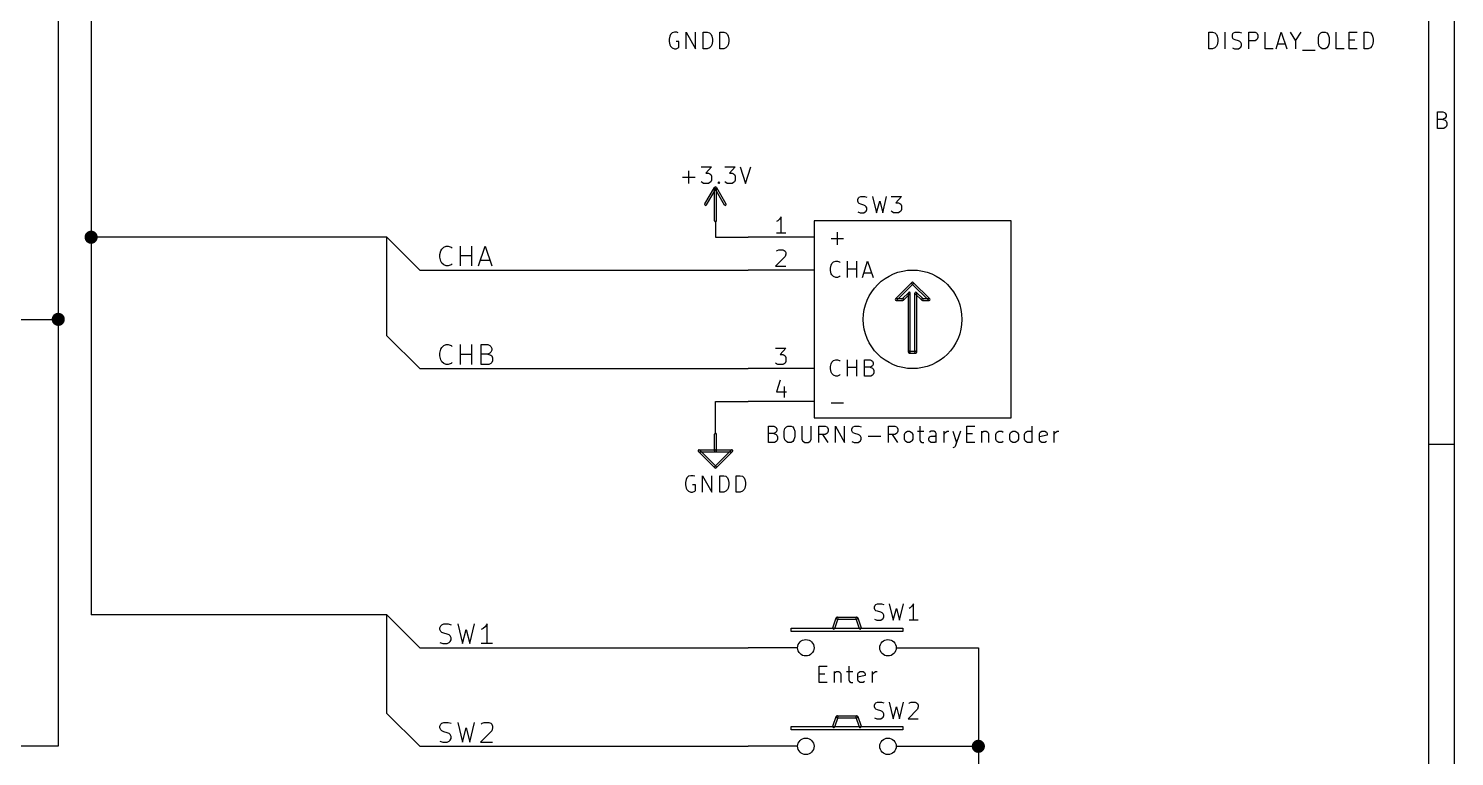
# Model space of a CAD drawing. Extents: x 10 to 287, y -200 to -10.
# Drawn here: x 176.8 to 287, y -134.1 to -77.8 of the extents above; entities that cross this region are included whole.
import ezdxf

# ---------------------------------------------------------------- set-up
doc = ezdxf.new("R2010")
doc.units = 0
doc.header["$MEASUREMENT"] = 0
doc.layers.add('BLACK', color=7, linetype='CONTINUOUS')
doc.layers.add('WHITE', color=7, linetype='CONTINUOUS')

msp = doc.modelspace()

# ---------------------------------------------------------------- linework, layer by layer
at = {"layer": 'Black'}
for p, q in [((286.995, -200), (286.995, -10.0076)), ((285.013, -198.018), (285.013, -11.9888)), ((179.07, -33.02), (179.07, -133.35)), ((181.61, -76.2), (181.61, -123.19)), ((226.517, -78.1812), (226.39, -78.3082)), ((226.695, -78.1304), (226.517, -78.1812)), ((226.873, -78.1304), (226.695, -78.1304)), ((227, -78.1812), (226.873, -78.1304)), ((227.609, -79.4004), (227.609, -78.1304)), ((227.609, -78.1304), (228.321, -79.4004)), ((228.321, -79.4004), (228.321, -78.1304)), ((228.93, -79.4004), (228.93, -78.1304)), ((228.93, -78.1304), (229.235, -78.1304)), ((229.235, -78.1304), (229.413, -78.1812)), ((229.413, -78.1812), (229.54, -78.3082)), ((230.2, -79.4004), (230.2, -78.1304)), ((230.2, -78.1304), (230.505, -78.1304)), ((230.505, -78.1304), (230.683, -78.1812)), ((230.683, -78.1812), (230.81, -78.3082)), ((267.995, -79.4004), (267.995, -78.1304)), ((267.995, -78.1304), (268.3, -78.1304)), ((268.3, -78.1304), (268.478, -78.1812)), ((268.478, -78.1812), (268.605, -78.3082)), ((269.265, -79.4004), (269.265, -78.1304)), ((269.824, -78.359), (269.875, -78.232)), ((269.875, -78.232), (269.926, -78.1812)), ((269.926, -78.1812), (270.053, -78.1304)), ((270.053, -78.1304), (270.358, -78.1304)), ((270.358, -78.1304), (270.535, -78.1812)), ((271.094, -79.4004), (271.094, -78.1304)), ((271.094, -78.1304), (271.577, -78.1304)), ((271.577, -78.1304), (271.704, -78.1812)), ((271.704, -78.1812), (271.755, -78.232)), ((271.755, -78.232), (271.805, -78.359)), ((272.364, -79.4004), (272.364, -78.1304)), ((273.202, -79.4004), (273.609, -78.1304)), ((273.609, -78.1304), (274.041, -79.4004)), ((274.295, -78.1304), (274.701, -78.7908)), ((274.701, -78.7908), (275.133, -78.1304)), ((276.53, -78.3082), (276.657, -78.1812)), ((276.657, -78.1812), (276.758, -78.1304)), ((276.758, -78.1304), (277.012, -78.1304)), ((277.012, -78.1304), (277.139, -78.1812)), ((277.139, -78.1812), (277.241, -78.3082)), ((277.851, -79.4004), (277.851, -78.1304)), ((278.867, -79.4004), (278.867, -78.1304)), ((278.867, -78.1304), (279.476, -78.1304)), ((280.01, -79.4004), (280.01, -78.1304)), ((280.01, -78.1304), (280.314, -78.1304)), ((280.314, -78.1304), (280.492, -78.1812)), ((280.492, -78.1812), (280.619, -78.3082)), ((226.339, -78.4352), (226.289, -78.6638)), ((226.289, -78.6638), (226.289, -78.8416)), ((226.289, -78.8416), (226.339, -79.0956)), ((226.39, -78.3082), (226.339, -78.4352)), ((226.339, -79.0956), (226.39, -79.1972)), ((226.39, -79.1972), (226.517, -79.3242)), ((226.517, -79.3242), (226.695, -79.4004)), ((227.051, -78.8416), (226.822, -78.8416)), ((226.822, -79.4004), (227, -79.3242)), ((227, -79.3242), (227.051, -79.2734)), ((227.051, -79.2734), (227.051, -78.8416)), ((229.413, -79.3242), (229.235, -79.4004)), ((229.54, -79.1972), (229.413, -79.3242)), ((229.54, -78.3082), (229.591, -78.4352)), ((229.591, -79.0956), (229.54, -79.1972)), ((229.591, -78.4352), (229.641, -78.6638)), ((229.641, -78.8416), (229.591, -79.0956)), ((229.641, -78.6638), (229.641, -78.8416)), ((230.683, -79.3242), (230.505, -79.4004)), ((230.81, -79.1972), (230.683, -79.3242)), ((230.81, -78.3082), (230.861, -78.4352)), ((230.861, -79.0956), (230.81, -79.1972)), ((230.861, -78.4352), (230.911, -78.6638)), ((230.911, -78.8416), (230.861, -79.0956)), ((230.911, -78.6638), (230.911, -78.8416)), ((268.478, -79.3242), (268.3, -79.4004)), ((268.605, -79.1972), (268.478, -79.3242)), ((268.605, -78.3082), (268.656, -78.4352)), ((268.656, -79.0956), (268.605, -79.1972)), ((268.656, -78.4352), (268.707, -78.6638)), ((268.707, -78.8416), (268.656, -79.0956)), ((268.707, -78.6638), (268.707, -78.8416)), ((269.824, -78.486), (269.824, -78.359)), ((269.875, -78.613), (269.824, -78.486)), ((269.824, -79.3242), (270.002, -79.4004)), ((269.926, -78.6638), (269.875, -78.613)), ((270.053, -78.7146), (269.926, -78.6638)), ((270.307, -78.7908), (270.053, -78.7146)), ((270.408, -78.8416), (270.307, -78.7908)), ((270.307, -79.4004), (270.408, -79.3242)), ((270.485, -78.9178), (270.408, -78.8416)), ((270.408, -79.3242), (270.485, -79.2734)), ((270.535, -79.0194), (270.485, -78.9178)), ((270.485, -79.2734), (270.535, -79.1464)), ((270.535, -79.1464), (270.535, -79.0194)), ((271.577, -78.7908), (271.094, -78.7908)), ((271.704, -78.7146), (271.577, -78.7908)), ((271.755, -78.6638), (271.704, -78.7146)), ((271.805, -78.5368), (271.755, -78.6638)), ((271.805, -78.359), (271.805, -78.5368)), ((273.329, -79.0194), (273.914, -79.0194)), ((274.701, -78.7908), (274.701, -79.4004)), ((276.479, -78.5368), (276.53, -78.3082)), ((276.479, -78.9686), (276.479, -78.5368)), ((276.53, -79.1972), (276.479, -78.9686)), ((276.657, -79.3242), (276.53, -79.1972)), ((276.758, -79.4004), (276.657, -79.3242)), ((277.139, -79.3242), (277.012, -79.4004)), ((277.241, -79.1972), (277.139, -79.3242)), ((277.241, -78.3082), (277.317, -78.5368)), ((277.317, -78.9686), (277.241, -79.1972)), ((277.317, -78.5368), (277.317, -78.9686)), ((278.867, -78.7146), (279.298, -78.7146)), ((280.492, -79.3242), (280.314, -79.4004)), ((280.619, -79.1972), (280.492, -79.3242)), ((280.619, -78.3082), (280.67, -78.4352)), ((280.67, -79.0956), (280.619, -79.1972)), ((280.67, -78.4352), (280.721, -78.6638)), ((280.721, -78.8416), (280.67, -79.0956)), ((280.721, -78.6638), (280.721, -78.8416)), ((226.695, -79.4004), (226.822, -79.4004)), ((229.235, -79.4004), (228.93, -79.4004)), ((230.505, -79.4004), (230.2, -79.4004)), ((268.3, -79.4004), (267.995, -79.4004)), ((270.002, -79.4004), (270.307, -79.4004)), ((272.974, -79.4004), (272.364, -79.4004)), ((275.26, -79.502), (276.225, -79.502)), ((277.012, -79.4004), (276.758, -79.4004)), ((278.46, -79.4004), (277.851, -79.4004)), ((279.476, -79.4004), (278.867, -79.4004)), ((280.314, -79.4004), (280.01, -79.4004)), ((285.674, -85.5726), (285.674, -84.2772)), ((285.674, -84.2772), (286.106, -84.2772)), ((286.106, -84.2772), (286.233, -84.328)), ((286.233, -84.8106), (286.106, -84.8868)), ((286.233, -84.328), (286.283, -84.3788)), ((286.283, -84.7598), (286.233, -84.8106)), ((286.283, -84.3788), (286.36, -84.5058)), ((286.36, -84.6328), (286.283, -84.7598)), ((286.36, -84.5058), (286.36, -84.6328)), ((286.106, -84.8868), (285.674, -84.8868)), ((286.182, -85.5726), (285.674, -85.5726)), ((286.106, -84.8868), (286.283, -84.9376)), ((286.283, -85.4964), (286.182, -85.5726)), ((286.283, -84.9376), (286.36, -85.0138)), ((286.36, -85.4456), (286.283, -85.4964)), ((286.36, -85.0138), (286.41, -85.1408)), ((286.41, -85.3186), (286.36, -85.4456)), ((286.41, -85.1408), (286.41, -85.3186)), ((227.813, -89.8144), (227.813, -88.8492)), ((228.778, -88.5444), (229.565, -88.5444)), ((229.565, -88.5444), (229.133, -89.027)), ((229.133, -89.027), (229.337, -89.027)), ((229.337, -89.027), (229.438, -89.0778)), ((229.438, -89.0778), (229.514, -89.1286)), ((229.514, -89.1286), (229.565, -89.2556)), ((229.565, -89.2556), (229.565, -89.5604)), ((230.607, -88.5444), (231.394, -88.5444)), ((231.394, -88.5444), (230.962, -89.027)), ((230.962, -89.027), (231.165, -89.027)), ((231.165, -89.027), (231.267, -89.0778)), ((231.267, -89.0778), (231.343, -89.1286)), ((231.343, -89.1286), (231.394, -89.2556)), ((231.394, -89.2556), (231.394, -89.5604)), ((231.775, -88.5444), (232.181, -89.8144)), ((232.181, -89.8144), (232.613, -88.5444)), ((227.33, -89.3318), (228.295, -89.3318)), ((228.854, -89.7382), (228.778, -89.6874)), ((228.956, -89.8144), (228.854, -89.7382)), ((229.337, -89.8144), (228.956, -89.8144)), ((229.057, -91.3892), (229.794, -90.1446)), ((229.184, -91.4654), (229.921, -90.2208)), ((229.438, -89.7382), (229.337, -89.8144)), ((229.514, -89.6874), (229.438, -89.7382)), ((229.565, -89.5604), (229.514, -89.6874)), ((229.794, -92.71), (229.794, -90.17)), ((229.819, -90.2208), (230.556, -91.4654)), ((229.946, -90.1446), (230.683, -91.3892)), ((229.946, -92.71), (229.946, -90.17)), ((230.073, -89.7382), (230.124, -89.6874)), ((230.124, -89.8144), (230.073, -89.7382)), ((230.124, -89.6874), (230.175, -89.7382)), ((230.124, -89.6874), (230.124, -89.8144)), ((230.175, -89.7382), (230.124, -89.8144)), ((230.683, -89.7382), (230.607, -89.6874)), ((230.784, -89.8144), (230.683, -89.7382)), ((231.165, -89.8144), (230.784, -89.8144)), ((231.267, -89.7382), (231.165, -89.8144)), ((231.343, -89.6874), (231.267, -89.7382)), ((231.394, -89.5604), (231.343, -89.6874)), ((234.823, -92.583), (234.696, -92.71)), ((234.95, -92.4052), (234.823, -92.583)), ((234.95, -93.6752), (234.95, -92.4052)), ((229.87, -92.71), (229.87, -93.98)), ((234.696, -92.71), (234.594, -92.7608)), ((235.306, -93.6752), (234.594, -93.6752)), ((237.49, -92.71), (237.49, -107.95)), ((252.73, -92.71), (237.49, -92.71)), ((252.73, -107.95), (252.73, -92.71)), ((204.47, -93.98), (181.61, -93.98)), ((204.47, -93.98), (207.01, -96.52)), ((204.47, -101.6), (204.47, -93.98)), ((229.87, -93.98), (232.41, -93.98)), ((237.49, -93.98), (232.41, -93.98)), ((235.255, -95.4786), (234.518, -96.2152)), ((234.594, -95.0468), (234.645, -94.996)), ((234.645, -94.996), (234.772, -94.9452)), ((234.772, -94.9452), (235.077, -94.9452)), ((235.077, -94.9452), (235.179, -94.996)), ((235.179, -94.996), (235.255, -95.0468)), ((235.255, -95.0468), (235.306, -95.1738)), ((235.306, -95.3008), (235.255, -95.4786)), ((235.306, -95.1738), (235.306, -95.3008)), ((207.01, -96.52), (232.41, -96.52)), ((237.49, -96.52), (232.41, -96.52)), ((234.518, -96.2152), (235.306, -96.2152)), ((245.059, -97.4852), (243.789, -98.7552)), ((245.161, -97.5868), (243.891, -98.8568)), ((246.329, -98.8568), (245.059, -97.5868)), ((246.431, -98.7552), (245.161, -97.4852)), ((243.84, -98.7298), (244.348, -98.7298)), ((243.84, -98.8822), (244.348, -98.8822)), ((244.297, -98.7552), (244.805, -98.2472)), ((244.399, -98.8568), (244.907, -98.3488)), ((244.78, -102.87), (244.78, -98.298)), ((244.932, -102.87), (244.932, -98.298)), ((245.288, -102.87), (245.288, -98.298)), ((245.313, -98.3488), (245.821, -98.8568)), ((245.415, -98.2472), (245.923, -98.7552)), ((245.44, -102.87), (245.44, -98.298)), ((245.872, -98.7298), (246.38, -98.7298)), ((245.872, -98.8822), (246.38, -98.8822)), ((165.1, -100.33), (179.07, -100.33)), ((204.47, -101.6), (207.01, -104.14)), ((234.518, -102.565), (235.306, -102.565)), ((235.306, -102.565), (234.874, -103.048)), ((234.874, -103.048), (235.077, -103.048)), ((235.077, -103.048), (235.179, -103.099)), ((235.179, -103.099), (235.255, -103.149)), ((235.255, -103.149), (235.306, -103.276)), ((235.306, -103.581), (235.255, -103.708)), ((235.306, -103.276), (235.306, -103.581)), ((244.856, -102.794), (245.364, -102.794)), ((244.856, -102.946), (245.364, -102.946)), ((207.01, -104.14), (232.41, -104.14)), ((237.49, -104.14), (232.41, -104.14)), ((234.594, -103.759), (234.518, -103.708)), ((234.696, -103.835), (234.594, -103.759)), ((235.077, -103.835), (234.696, -103.835)), ((235.179, -103.759), (235.077, -103.835)), ((235.255, -103.708), (235.179, -103.759)), ((234.874, -105.029), (234.594, -105.943)), ((235.179, -105.512), (235.179, -106.375)), ((229.87, -109.22), (229.87, -106.68)), ((229.87, -106.68), (232.41, -106.68)), ((237.49, -106.68), (232.41, -106.68)), ((234.594, -105.943), (235.356, -105.943)), ((237.49, -107.95), (252.73, -107.95)), ((233.959, -109.855), (233.959, -108.585)), ((233.959, -108.585), (234.391, -108.585)), ((234.391, -108.585), (234.493, -108.636)), ((234.493, -109.118), (234.391, -109.169)), ((234.493, -108.636), (234.569, -108.687)), ((234.569, -109.068), (234.493, -109.118)), ((234.569, -108.687), (234.62, -108.814)), ((234.62, -108.941), (234.569, -109.068)), ((234.62, -108.814), (234.62, -108.941)), ((235.179, -108.991), (235.229, -108.763)), ((235.179, -109.423), (235.179, -108.991)), ((235.229, -108.763), (235.356, -108.636)), ((235.356, -108.636), (235.458, -108.585)), ((235.458, -108.585), (235.712, -108.585)), ((235.712, -108.585), (235.839, -108.636)), ((235.839, -108.636), (235.941, -108.763)), ((235.941, -108.763), (236.017, -108.991)), ((236.017, -108.991), (236.017, -109.423)), ((236.55, -108.585), (236.55, -109.601)), ((237.261, -109.601), (237.261, -108.585)), ((237.871, -109.855), (237.871, -108.585)), ((237.871, -108.585), (238.354, -108.585)), ((238.354, -108.585), (238.481, -108.636)), ((238.481, -108.636), (238.531, -108.687)), ((238.531, -109.118), (238.481, -109.169)), ((238.531, -108.687), (238.582, -108.814)), ((238.582, -108.991), (238.531, -109.118)), ((238.582, -108.814), (238.582, -108.991)), ((239.141, -109.855), (239.141, -108.585)), ((239.141, -108.585), (239.852, -109.855)), ((239.852, -109.855), (239.852, -108.585)), ((240.411, -108.814), (240.462, -108.687)), ((240.411, -108.941), (240.411, -108.814)), ((240.462, -109.068), (240.411, -108.941)), ((240.462, -108.687), (240.513, -108.636)), ((240.513, -109.118), (240.462, -109.068)), ((240.513, -108.636), (240.64, -108.585)), ((240.64, -109.169), (240.513, -109.118)), ((240.64, -108.585), (240.944, -108.585)), ((240.944, -108.585), (241.122, -108.636)), ((243.256, -109.855), (243.256, -108.585)), ((243.256, -108.585), (243.738, -108.585)), ((243.738, -108.585), (243.865, -108.636)), ((243.865, -108.636), (243.916, -108.687)), ((243.916, -109.118), (243.865, -109.169)), ((243.916, -108.687), (243.967, -108.814)), ((243.967, -108.991), (243.916, -109.118)), ((243.967, -108.814), (243.967, -108.991)), ((244.475, -109.245), (244.526, -109.118)), ((244.526, -109.118), (244.577, -109.068)), ((244.577, -109.068), (244.704, -108.991)), ((244.704, -108.991), (244.881, -108.991)), ((244.881, -108.991), (245.008, -109.068)), ((245.008, -109.068), (245.059, -109.118)), ((245.059, -109.118), (245.135, -109.245)), ((245.491, -108.991), (245.974, -108.991)), ((245.669, -108.585), (245.669, -109.652)), ((246.532, -108.991), (246.405, -109.068)), ((246.761, -108.991), (246.532, -108.991)), ((246.888, -109.068), (246.761, -108.991)), ((246.939, -109.169), (246.888, -109.068)), ((247.548, -109.855), (247.548, -108.991)), ((247.548, -109.245), (247.599, -109.118)), ((247.599, -109.118), (247.675, -109.068)), ((247.675, -109.068), (247.777, -108.991)), ((247.777, -108.991), (247.904, -108.991)), ((248.209, -108.991), (248.514, -109.855)), ((248.818, -108.991), (248.514, -109.855)), ((249.301, -109.855), (249.301, -108.585)), ((249.301, -108.585), (249.911, -108.585)), ((250.444, -108.991), (250.444, -109.855)), ((250.444, -109.118), (250.495, -109.068)), ((250.495, -109.068), (250.622, -108.991)), ((250.622, -108.991), (250.8, -108.991)), ((250.8, -108.991), (250.927, -109.068)), ((250.927, -109.068), (250.977, -109.169)), ((251.536, -109.245), (251.587, -109.118)), ((251.587, -109.118), (251.638, -109.068)), ((251.638, -109.068), (251.765, -108.991)), ((251.765, -108.991), (252.019, -108.991)), ((252.019, -108.991), (252.12, -109.068)), ((252.628, -109.245), (252.679, -109.118)), ((252.679, -109.118), (252.73, -109.068)), ((252.73, -109.068), (252.857, -108.991)), ((252.857, -108.991), (253.035, -108.991)), ((253.035, -108.991), (253.162, -109.068)), ((253.162, -109.068), (253.213, -109.118)), ((253.213, -109.118), (253.289, -109.245)), ((253.771, -109.245), (253.822, -109.118)), ((253.822, -109.118), (253.873, -109.068)), ((253.873, -109.068), (254, -108.991)), ((254, -108.991), (254.254, -108.991)), ((254.254, -108.991), (254.356, -109.068)), ((254.356, -109.855), (254.356, -108.585)), ((254.914, -109.169), (254.965, -109.068)), ((254.965, -109.068), (255.092, -108.991)), ((255.092, -108.991), (255.321, -108.991)), ((255.321, -108.991), (255.448, -109.068)), ((255.448, -109.068), (255.499, -109.169)), ((256.057, -109.855), (256.057, -108.991)), ((256.057, -109.245), (256.108, -109.118)), ((256.108, -109.118), (256.184, -109.068)), ((256.184, -109.068), (256.286, -108.991)), ((256.286, -108.991), (256.413, -108.991)), ((229.794, -110.49), (229.794, -109.22)), ((229.946, -110.49), (229.946, -109.22)), ((234.391, -109.169), (233.959, -109.169)), ((234.442, -109.855), (233.959, -109.855)), ((234.391, -109.169), (234.569, -109.245)), ((234.569, -109.779), (234.442, -109.855)), ((234.569, -109.245), (234.62, -109.296)), ((234.62, -109.728), (234.569, -109.779)), ((234.62, -109.296), (234.671, -109.423)), ((234.671, -109.601), (234.62, -109.728)), ((234.671, -109.423), (234.671, -109.601)), ((235.229, -109.652), (235.179, -109.423)), ((235.356, -109.779), (235.229, -109.652)), ((235.458, -109.855), (235.356, -109.779)), ((235.712, -109.855), (235.458, -109.855)), ((235.839, -109.779), (235.712, -109.855)), ((235.941, -109.652), (235.839, -109.779)), ((236.017, -109.423), (235.941, -109.652)), ((236.55, -109.601), (236.601, -109.728)), ((236.601, -109.728), (236.677, -109.779)), ((236.677, -109.779), (236.779, -109.855)), ((236.779, -109.855), (237.033, -109.855)), ((237.033, -109.855), (237.16, -109.779)), ((237.16, -109.779), (237.211, -109.728)), ((237.211, -109.728), (237.261, -109.601)), ((238.354, -109.245), (237.871, -109.245)), ((238.582, -109.855), (238.176, -109.245)), ((238.481, -109.169), (238.354, -109.245)), ((240.411, -109.779), (240.589, -109.855)), ((240.589, -109.855), (240.894, -109.855)), ((240.894, -109.245), (240.64, -109.169)), ((240.995, -109.296), (240.894, -109.245)), ((240.894, -109.855), (240.995, -109.779)), ((241.071, -109.372), (240.995, -109.296)), ((240.995, -109.779), (241.071, -109.728)), ((241.122, -109.474), (241.071, -109.372)), ((241.071, -109.728), (241.122, -109.601)), ((241.122, -109.601), (241.122, -109.474)), ((241.681, -109.372), (242.646, -109.372)), ((243.738, -109.245), (243.256, -109.245)), ((243.967, -109.855), (243.561, -109.245)), ((243.865, -109.169), (243.738, -109.245)), ((244.475, -109.601), (244.475, -109.245)), ((244.526, -109.728), (244.475, -109.601)), ((244.577, -109.779), (244.526, -109.728)), ((244.704, -109.855), (244.577, -109.779)), ((244.881, -109.855), (244.704, -109.855)), ((245.008, -109.779), (244.881, -109.855)), ((245.059, -109.728), (245.008, -109.779)), ((245.135, -109.601), (245.059, -109.728)), ((245.135, -109.245), (245.135, -109.601)), ((245.669, -109.652), (245.72, -109.779)), ((245.72, -109.779), (245.847, -109.855)), ((245.847, -109.855), (245.974, -109.855)), ((246.355, -109.55), (246.405, -109.423)), ((246.355, -109.652), (246.355, -109.55)), ((246.405, -109.779), (246.355, -109.652)), ((246.405, -109.423), (246.532, -109.372)), ((246.532, -109.855), (246.405, -109.779)), ((246.532, -109.372), (246.837, -109.372)), ((246.837, -109.855), (246.532, -109.855)), ((246.837, -109.372), (246.939, -109.296)), ((246.939, -109.779), (246.837, -109.855)), ((246.939, -109.855), (246.939, -109.169)), ((248.336, -110.211), (248.209, -110.261)), ((248.387, -110.16), (248.336, -110.211)), ((248.514, -109.855), (248.387, -110.16)), ((249.301, -109.169), (249.733, -109.169)), ((249.911, -109.855), (249.301, -109.855)), ((250.977, -109.169), (250.977, -109.855)), ((251.536, -109.601), (251.536, -109.245)), ((251.587, -109.728), (251.536, -109.601)), ((251.638, -109.779), (251.587, -109.728)), ((251.765, -109.855), (251.638, -109.779)), ((252.019, -109.855), (251.765, -109.855)), ((252.12, -109.779), (252.019, -109.855)), ((252.628, -109.601), (252.628, -109.245)), ((252.679, -109.728), (252.628, -109.601)), ((252.73, -109.779), (252.679, -109.728)), ((252.857, -109.855), (252.73, -109.779)), ((253.035, -109.855), (252.857, -109.855)), ((253.162, -109.779), (253.035, -109.855)), ((253.213, -109.728), (253.162, -109.779)), ((253.289, -109.601), (253.213, -109.728)), ((253.289, -109.245), (253.289, -109.601)), ((253.771, -109.601), (253.771, -109.245)), ((253.822, -109.728), (253.771, -109.601)), ((253.873, -109.779), (253.822, -109.728)), ((254, -109.855), (253.873, -109.779)), ((254.254, -109.855), (254, -109.855)), ((254.356, -109.779), (254.254, -109.855)), ((254.914, -109.652), (254.914, -109.169)), ((255.499, -109.296), (254.914, -109.423)), ((254.965, -109.779), (254.914, -109.652)), ((255.092, -109.855), (254.965, -109.779)), ((255.321, -109.855), (255.092, -109.855)), ((255.448, -109.779), (255.321, -109.855)), ((255.499, -109.169), (255.499, -109.296)), ((286.995, -110.007), (285.013, -110.007)), ((229.819, -111.811), (228.549, -110.541)), ((228.6, -110.414), (229.87, -110.414)), ((228.6, -110.566), (229.87, -110.566)), ((229.921, -111.709), (228.651, -110.439)), ((231.089, -110.439), (229.819, -111.709)), ((229.87, -110.414), (231.14, -110.414)), ((229.87, -110.566), (231.14, -110.566)), ((231.191, -110.541), (229.921, -111.811)), ((227.965, -112.42), (227.787, -112.471)), ((228.143, -112.42), (227.965, -112.42)), ((228.27, -112.471), (228.143, -112.42)), ((228.879, -113.69), (228.879, -112.42)), ((228.879, -112.42), (229.591, -113.69)), ((229.591, -113.69), (229.591, -112.42)), ((230.2, -113.69), (230.2, -112.42)), ((230.2, -112.42), (230.505, -112.42)), ((230.505, -112.42), (230.683, -112.471)), ((231.47, -113.69), (231.47, -112.42)), ((231.47, -112.42), (231.775, -112.42)), ((231.775, -112.42), (231.953, -112.471)), ((227.609, -112.725), (227.559, -112.954)), ((227.559, -112.954), (227.559, -113.132)), ((227.559, -113.132), (227.609, -113.386)), ((227.66, -112.598), (227.609, -112.725)), ((227.609, -113.386), (227.66, -113.487)), ((227.787, -112.471), (227.66, -112.598)), ((227.66, -113.487), (227.787, -113.614)), ((228.321, -113.132), (228.092, -113.132)), ((228.321, -113.563), (228.321, -113.132)), ((230.683, -112.471), (230.81, -112.598)), ((230.81, -113.487), (230.683, -113.614)), ((230.81, -112.598), (230.861, -112.725)), ((230.861, -113.386), (230.81, -113.487)), ((230.861, -112.725), (230.911, -112.954)), ((230.911, -113.132), (230.861, -113.386)), ((230.911, -112.954), (230.911, -113.132)), ((231.953, -112.471), (232.08, -112.598)), ((232.08, -113.487), (231.953, -113.614)), ((232.08, -112.598), (232.131, -112.725)), ((232.131, -113.386), (232.08, -113.487)), ((232.131, -112.725), (232.181, -112.954)), ((232.181, -113.132), (232.131, -113.386)), ((232.181, -112.954), (232.181, -113.132)), ((227.787, -113.614), (227.965, -113.69)), ((227.965, -113.69), (228.092, -113.69)), ((228.092, -113.69), (228.27, -113.614)), ((228.27, -113.614), (228.321, -113.563)), ((230.505, -113.69), (230.2, -113.69)), ((230.683, -113.614), (230.505, -113.69)), ((231.775, -113.69), (231.47, -113.69)), ((231.953, -113.614), (231.775, -113.69)), ((204.47, -123.19), (181.61, -123.19)), ((204.47, -123.19), (207.01, -125.73)), ((204.47, -130.81), (204.47, -123.19)), ((238.938, -124.181), (239.192, -123.419)), ((239.268, -123.368), (240.792, -123.368)), ((240.868, -123.419), (241.122, -124.181)), ((235.712, -124.46), (235.712, -124.206)), ((235.712, -124.206), (244.348, -124.206)), ((244.348, -124.46), (235.712, -124.46)), ((239.09, -124.231), (239.344, -123.469)), ((239.268, -123.52), (240.792, -123.52)), ((240.716, -123.469), (240.97, -124.231)), ((244.348, -124.206), (244.348, -124.46)), ((207.01, -125.73), (232.41, -125.73)), ((236.22, -125.73), (232.41, -125.73)), ((243.84, -125.73), (247.65, -125.73)), ((247.65, -125.73), (250.19, -125.73)), ((250.19, -125.73), (250.19, -137.16)), ((237.896, -128.422), (237.896, -127.152)), ((237.896, -127.152), (238.506, -127.152)), ((237.896, -127.737), (238.328, -127.737)), ((239.039, -127.559), (239.039, -128.422)), ((239.039, -127.686), (239.09, -127.635)), ((239.09, -127.635), (239.217, -127.559)), ((239.217, -127.559), (239.395, -127.559)), ((239.395, -127.559), (239.522, -127.635)), ((239.522, -127.635), (239.573, -127.737)), ((239.573, -127.737), (239.573, -128.422)), ((240.005, -127.559), (240.487, -127.559)), ((240.182, -127.152), (240.182, -128.219)), ((240.868, -127.737), (240.919, -127.635)), ((240.868, -128.219), (240.868, -127.737)), ((240.919, -127.635), (241.046, -127.559)), ((241.046, -127.559), (241.275, -127.559)), ((241.275, -127.559), (241.402, -127.635)), ((241.402, -127.635), (241.452, -127.737)), ((241.452, -127.737), (241.452, -127.864)), ((242.011, -128.422), (242.011, -127.559)), ((242.011, -127.813), (242.062, -127.686)), ((242.062, -127.686), (242.138, -127.635)), ((242.138, -127.635), (242.24, -127.559)), ((242.24, -127.559), (242.367, -127.559)), ((238.506, -128.422), (237.896, -128.422)), ((240.182, -128.219), (240.233, -128.346)), ((240.233, -128.346), (240.36, -128.422)), ((240.36, -128.422), (240.487, -128.422)), ((241.452, -127.864), (240.868, -127.991)), ((240.919, -128.346), (240.868, -128.219)), ((241.046, -128.422), (240.919, -128.346)), ((241.275, -128.422), (241.046, -128.422)), ((241.402, -128.346), (241.275, -128.422)), ((204.47, -130.81), (207.01, -133.35)), ((238.938, -131.801), (239.192, -131.039)), ((239.09, -131.851), (239.344, -131.089)), ((239.268, -130.988), (240.792, -130.988)), ((239.268, -131.14), (240.792, -131.14)), ((240.716, -131.089), (240.97, -131.851)), ((240.868, -131.039), (241.122, -131.801)), ((235.712, -132.08), (235.712, -131.826)), ((235.712, -131.826), (244.348, -131.826)), ((244.348, -132.08), (235.712, -132.08)), ((244.348, -131.826), (244.348, -132.08)), ((179.07, -133.35), (165.1, -133.35)), ((207.01, -133.35), (232.41, -133.35)), ((236.22, -133.35), (232.41, -133.35)), ((243.84, -133.35), (247.65, -133.35)), ((247.65, -133.35), (250.19, -133.35))]:
    msp.add_line(p, q, dxfattribs=at)
at = {"layer": 'Black', "const_width": 0.508}
for points in [[(181.356, -93.98, 1), (181.864, -93.98, 1)], [(178.816, -100.33, 1), (179.324, -100.33, 1)], [(249.936, -133.35, 1), (250.444, -133.35, 1)]]:
    msp.add_lwpolyline(points, format="xyb", close=True, dxfattribs=at)
at = {"layer": 'Black'}
for centre, radius in [((245.11, -100.33), 3.81), ((236.855, -125.73), 0.635), ((243.205, -125.73), 0.635), ((236.855, -133.35), 0.635), ((243.205, -133.35), 0.635)]:
    msp.add_circle(centre, radius, dxfattribs=at)
for centre, start, end in [((229.87, -90.17), 360, 540), ((229.87, -90.17), 30.9638, 210.964), ((229.87, -90.17), 329.036, 509.036), ((229.108, -91.44), 149.036, 329.036), ((230.632, -91.44), 210.964, 390.964), ((229.87, -92.71), 180, 360), ((245.11, -97.536), 405, 585), ((245.11, -97.536), 315, 495), ((243.84, -98.806), 90, 270), ((243.84, -98.806), 495, 675), ((244.348, -98.806), 135, 315), ((244.348, -98.806), 270, 450), ((244.856, -98.298), 360, 540), ((244.856, -98.298), 315, 495), ((245.364, -98.298), 360, 540), ((245.364, -98.298), 45, 225), ((245.872, -98.806), 90, 270), ((245.872, -98.806), 225, 405), ((246.38, -98.806), 225, 405), ((246.38, -98.806), 270, 450), ((244.856, -102.87), 90, 270), ((244.856, -102.87), 180, 360), ((245.364, -102.87), 0, 180), ((245.364, -102.87), 180, 360), ((245.364, -102.87), 180, 360), ((245.364, -102.87), 270, 450), ((229.87, -109.22), 360, 540), ((228.6, -110.49), 405, 585), ((228.6, -110.49), 90, 270), ((229.87, -110.49), 90, 270), ((229.87, -110.49), 180, 360), ((229.87, -110.49), 270, 450), ((231.14, -110.49), 315, 495), ((231.14, -110.49), 270, 450), ((229.87, -111.76), 495, 675), ((229.87, -111.76), 225, 405), ((239.268, -123.444), 90, 270), ((239.268, -123.444), 341.565, 521.565), ((240.792, -123.444), 18.4349, 198.435), ((240.792, -123.444), 270, 450), ((239.014, -124.206), 161.565, 341.565), ((241.046, -124.206), 198.435, 378.435), ((239.268, -131.064), 90, 270), ((239.268, -131.064), 341.565, 521.565), ((240.792, -131.064), 18.4349, 198.435), ((240.792, -131.064), 270, 450), ((239.014, -131.826), 161.565, 341.565), ((241.046, -131.826), 198.435, 378.435)]:
    msp.add_arc(centre, 0.0762, start, end, dxfattribs=at)
at = {"layer": 'White'}
for p, q in [((240.868, -91.059), (240.919, -90.932)), ((240.868, -91.186), (240.868, -91.059)), ((240.919, -91.313), (240.868, -91.186)), ((240.919, -90.932), (240.97, -90.8812)), ((240.97, -91.3638), (240.919, -91.313)), ((240.97, -90.8812), (241.097, -90.8304)), ((241.097, -91.4146), (240.97, -91.3638)), ((241.097, -90.8304), (241.402, -90.8304)), ((241.351, -91.4908), (241.097, -91.4146)), ((241.402, -90.8304), (241.579, -90.8812)), ((242.011, -90.8304), (242.316, -92.1004)), ((242.316, -92.1004), (242.57, -91.186)), ((242.57, -91.186), (242.799, -92.1004)), ((242.799, -92.1004), (243.103, -90.8304)), ((243.459, -90.8304), (244.246, -90.8304)), ((244.246, -90.8304), (243.815, -91.313)), ((243.815, -91.313), (244.018, -91.313)), ((244.018, -91.313), (244.119, -91.3638)), ((244.119, -91.3638), (244.196, -91.4146)), ((244.196, -91.4146), (244.246, -91.5416)), ((240.868, -92.0242), (241.046, -92.1004)), ((241.046, -92.1004), (241.351, -92.1004)), ((241.452, -91.5416), (241.351, -91.4908)), ((241.351, -92.1004), (241.452, -92.0242)), ((241.529, -91.6178), (241.452, -91.5416)), ((241.452, -92.0242), (241.529, -91.9734)), ((241.579, -91.7194), (241.529, -91.6178)), ((241.529, -91.9734), (241.579, -91.8464)), ((241.579, -91.8464), (241.579, -91.7194)), ((243.535, -92.0242), (243.459, -91.9734)), ((243.637, -92.1004), (243.535, -92.0242)), ((244.018, -92.1004), (243.637, -92.1004)), ((244.119, -92.0242), (244.018, -92.1004)), ((244.196, -91.9734), (244.119, -92.0242)), ((244.246, -91.8464), (244.196, -91.9734)), ((244.246, -91.5416), (244.246, -91.8464)), ((239.293, -94.5642), (239.293, -93.599)), ((208.712, -94.8944), (208.864, -94.742)), ((208.864, -94.742), (209.067, -94.6658)), ((209.067, -94.6658), (209.22, -94.6658)), ((209.22, -94.6658), (209.448, -94.742)), ((209.448, -94.742), (209.525, -94.8182)), ((210.16, -96.1898), (210.16, -94.6658)), ((211.049, -96.1898), (211.049, -94.6658)), ((211.557, -96.1898), (212.065, -94.6658)), ((212.065, -94.6658), (212.573, -96.1898)), ((238.811, -94.0816), (239.776, -94.0816)), ((208.559, -95.3262), (208.636, -95.0214)), ((208.559, -95.5294), (208.559, -95.3262)), ((208.636, -95.8342), (208.559, -95.5294)), ((208.636, -95.0214), (208.712, -94.8944)), ((208.712, -95.9866), (208.636, -95.8342)), ((210.16, -95.4024), (211.049, -95.4024)), ((211.684, -95.758), (212.42, -95.758)), ((238.862, -96.012), (238.989, -95.885)), ((238.989, -95.885), (239.166, -95.8342)), ((239.166, -95.8342), (239.293, -95.8342)), ((239.293, -95.8342), (239.471, -95.885)), ((239.471, -95.885), (239.522, -95.9358)), ((240.081, -97.1042), (240.081, -95.8342)), ((240.792, -97.1042), (240.792, -95.8342)), ((241.224, -97.1042), (241.63, -95.8342)), ((241.63, -95.8342), (242.062, -97.1042)), ((208.864, -96.1136), (208.712, -95.9866)), ((209.067, -96.1898), (208.864, -96.1136)), ((209.22, -96.1898), (209.067, -96.1898)), ((209.448, -96.1136), (209.22, -96.1898)), ((209.525, -96.0374), (209.448, -96.1136)), ((238.76, -96.3676), (238.811, -96.139)), ((238.76, -96.5454), (238.76, -96.3676)), ((238.811, -96.7994), (238.76, -96.5454)), ((238.811, -96.139), (238.862, -96.012)), ((238.862, -96.901), (238.811, -96.7994)), ((238.989, -97.028), (238.862, -96.901)), ((239.522, -96.9772), (239.471, -97.028)), ((240.081, -96.4184), (240.792, -96.4184)), ((241.351, -96.7232), (241.935, -96.7232)), ((239.166, -97.1042), (238.989, -97.028)), ((239.293, -97.1042), (239.166, -97.1042)), ((239.471, -97.028), (239.293, -97.1042)), ((208.712, -102.514), (208.864, -102.362)), ((208.864, -102.362), (209.067, -102.286)), ((209.067, -102.286), (209.22, -102.286)), ((209.22, -102.286), (209.448, -102.362)), ((209.448, -102.362), (209.525, -102.438)), ((210.16, -103.81), (210.16, -102.286)), ((211.049, -103.81), (211.049, -102.286)), ((211.76, -103.81), (211.76, -102.286)), ((211.76, -102.286), (212.268, -102.286)), ((212.268, -102.286), (212.42, -102.362)), ((212.42, -102.362), (212.496, -102.438)), ((212.496, -102.438), (212.573, -102.591)), ((208.559, -102.946), (208.636, -102.641)), ((208.559, -103.149), (208.559, -102.946)), ((208.636, -103.454), (208.559, -103.149)), ((208.636, -102.641), (208.712, -102.514)), ((208.712, -103.607), (208.636, -103.454)), ((208.864, -103.734), (208.712, -103.607)), ((210.16, -103.022), (211.049, -103.022)), ((212.268, -103.022), (211.76, -103.022)), ((212.42, -102.946), (212.268, -103.022)), ((212.268, -103.022), (212.496, -103.099)), ((212.496, -102.87), (212.42, -102.946)), ((212.573, -102.718), (212.496, -102.87)), ((212.496, -103.099), (212.573, -103.149)), ((212.573, -102.591), (212.573, -102.718)), ((212.573, -103.149), (212.649, -103.302)), ((212.649, -103.53), (212.573, -103.657)), ((212.649, -103.302), (212.649, -103.53)), ((238.862, -103.632), (238.989, -103.505)), ((238.989, -103.505), (239.166, -103.454)), ((239.166, -103.454), (239.293, -103.454)), ((239.293, -103.454), (239.471, -103.505)), ((239.471, -103.505), (239.522, -103.556)), ((240.081, -104.724), (240.081, -103.454)), ((240.792, -104.724), (240.792, -103.454)), ((241.402, -104.724), (241.402, -103.454)), ((241.402, -103.454), (241.833, -103.454)), ((241.833, -103.454), (241.935, -103.505)), ((241.935, -103.505), (242.011, -103.556)), ((242.011, -103.556), (242.062, -103.683)), ((209.067, -103.81), (208.864, -103.734)), ((209.22, -103.81), (209.067, -103.81)), ((209.448, -103.734), (209.22, -103.81)), ((209.525, -103.657), (209.448, -103.734)), ((212.344, -103.81), (211.76, -103.81)), ((212.496, -103.734), (212.344, -103.81)), ((212.573, -103.657), (212.496, -103.734)), ((238.76, -103.988), (238.811, -103.759)), ((238.76, -104.165), (238.76, -103.988)), ((238.811, -104.419), (238.76, -104.165)), ((238.811, -103.759), (238.862, -103.632)), ((238.862, -104.521), (238.811, -104.419)), ((238.989, -104.648), (238.862, -104.521)), ((239.166, -104.724), (238.989, -104.648)), ((239.471, -104.648), (239.293, -104.724)), ((239.522, -104.597), (239.471, -104.648)), ((240.081, -104.038), (240.792, -104.038)), ((241.833, -104.038), (241.402, -104.038)), ((241.935, -103.988), (241.833, -104.038)), ((241.833, -104.038), (242.011, -104.115)), ((242.011, -104.648), (241.884, -104.724)), ((242.011, -103.937), (241.935, -103.988)), ((242.062, -103.81), (242.011, -103.937)), ((242.011, -104.115), (242.062, -104.165)), ((242.062, -104.597), (242.011, -104.648)), ((242.062, -103.683), (242.062, -103.81)), ((242.062, -104.165), (242.113, -104.292)), ((242.113, -104.47), (242.062, -104.597)), ((242.113, -104.292), (242.113, -104.47)), ((239.293, -104.724), (239.166, -104.724)), ((241.884, -104.724), (241.402, -104.724)), ((238.811, -106.782), (239.776, -106.782)), ((242.265, -122.377), (242.392, -122.326)), ((242.392, -122.326), (242.697, -122.326)), ((242.697, -122.326), (242.875, -122.377)), ((243.307, -122.326), (243.611, -123.596)), ((244.094, -123.596), (244.399, -122.326)), ((245.186, -122.326), (245.059, -122.504)), ((245.186, -123.596), (245.186, -122.326)), ((242.164, -122.555), (242.214, -122.428)), ((242.164, -122.682), (242.164, -122.555)), ((242.214, -122.809), (242.164, -122.682)), ((242.214, -122.428), (242.265, -122.377)), ((242.265, -122.86), (242.214, -122.809)), ((242.392, -122.911), (242.265, -122.86)), ((242.646, -122.987), (242.392, -122.911)), ((242.748, -123.038), (242.646, -122.987)), ((242.824, -123.114), (242.748, -123.038)), ((242.875, -123.215), (242.824, -123.114)), ((242.824, -123.469), (242.875, -123.342)), ((242.875, -123.342), (242.875, -123.215)), ((243.611, -123.596), (243.865, -122.682)), ((243.865, -122.682), (244.094, -123.596)), ((244.932, -122.631), (244.831, -122.682)), ((245.059, -122.504), (244.932, -122.631)), ((208.559, -124.181), (208.636, -124.028)), ((208.559, -124.308), (208.559, -124.181)), ((208.636, -124.46), (208.559, -124.308)), ((208.636, -124.028), (208.712, -123.952)), ((208.712, -124.536), (208.636, -124.46)), ((208.712, -123.952), (208.864, -123.876)), ((208.864, -124.612), (208.712, -124.536)), ((208.864, -123.876), (209.22, -123.876)), ((209.22, -123.876), (209.448, -123.952)), ((209.956, -123.876), (210.312, -125.4)), ((210.312, -125.4), (210.591, -124.308)), ((210.591, -124.308), (210.896, -125.4)), ((210.896, -125.4), (211.252, -123.876)), ((211.912, -124.231), (211.76, -124.308)), ((212.065, -124.104), (211.912, -124.231)), ((212.217, -123.876), (212.065, -124.104)), ((212.217, -125.4), (212.217, -123.876)), ((242.164, -123.52), (242.341, -123.596)), ((242.341, -123.596), (242.646, -123.596)), ((242.646, -123.596), (242.748, -123.52)), ((242.748, -123.52), (242.824, -123.469)), ((245.542, -123.596), (244.831, -123.596)), ((208.559, -125.324), (208.788, -125.4)), ((208.788, -125.4), (209.144, -125.4)), ((209.144, -124.689), (208.864, -124.612)), ((209.296, -124.739), (209.144, -124.689)), ((209.144, -125.4), (209.296, -125.324)), ((209.372, -124.816), (209.296, -124.739)), ((209.296, -125.324), (209.372, -125.247)), ((209.448, -124.968), (209.372, -124.816)), ((209.372, -125.247), (209.448, -125.12)), ((209.448, -125.12), (209.448, -124.968)), ((212.649, -125.4), (211.76, -125.4)), ((242.164, -130.175), (242.214, -130.048)), ((242.214, -130.048), (242.265, -129.997)), ((242.265, -129.997), (242.392, -129.946)), ((242.392, -129.946), (242.697, -129.946)), ((242.697, -129.946), (242.875, -129.997)), ((243.307, -129.946), (243.611, -131.216)), ((244.094, -131.216), (244.399, -129.946)), ((244.831, -130.048), (244.881, -129.997)), ((244.881, -129.997), (245.008, -129.946)), ((245.008, -129.946), (245.313, -129.946)), ((245.313, -129.946), (245.415, -129.997)), ((245.415, -129.997), (245.491, -130.048)), ((245.491, -130.048), (245.542, -130.175)), ((242.164, -130.302), (242.164, -130.175)), ((242.214, -130.429), (242.164, -130.302)), ((242.164, -131.14), (242.341, -131.216)), ((242.265, -130.48), (242.214, -130.429)), ((242.392, -130.531), (242.265, -130.48)), ((242.646, -130.607), (242.392, -130.531)), ((242.748, -130.658), (242.646, -130.607)), ((242.646, -131.216), (242.748, -131.14)), ((242.824, -130.734), (242.748, -130.658)), ((242.748, -131.14), (242.824, -131.089)), ((242.875, -130.835), (242.824, -130.734)), ((242.824, -131.089), (242.875, -130.962)), ((242.875, -130.962), (242.875, -130.835)), ((243.611, -131.216), (243.865, -130.302)), ((243.865, -130.302), (244.094, -131.216)), ((245.491, -130.48), (244.754, -131.216)), ((245.542, -130.302), (245.491, -130.48)), ((245.542, -130.175), (245.542, -130.302)), ((208.559, -131.801), (208.636, -131.648)), ((208.559, -131.928), (208.559, -131.801)), ((208.636, -132.08), (208.559, -131.928)), ((208.636, -131.648), (208.712, -131.572)), ((208.712, -132.156), (208.636, -132.08)), ((208.712, -131.572), (208.864, -131.496)), ((208.864, -132.232), (208.712, -132.156)), ((208.864, -131.496), (209.22, -131.496)), ((209.144, -132.309), (208.864, -132.232)), ((209.22, -131.496), (209.448, -131.572)), ((209.956, -131.496), (210.312, -133.02)), ((210.312, -133.02), (210.591, -131.928)), ((210.591, -131.928), (210.896, -133.02)), ((210.896, -133.02), (211.252, -131.496)), ((212.573, -132.156), (211.709, -133.02)), ((211.76, -131.648), (211.836, -131.572)), ((211.836, -131.572), (211.988, -131.496)), ((211.988, -131.496), (212.344, -131.496)), ((212.344, -131.496), (212.496, -131.572)), ((212.496, -131.572), (212.573, -131.648)), ((212.573, -131.648), (212.649, -131.801)), ((212.649, -131.928), (212.573, -132.156)), ((212.649, -131.801), (212.649, -131.928)), ((242.341, -131.216), (242.646, -131.216)), ((244.754, -131.216), (245.542, -131.216)), ((208.559, -132.944), (208.788, -133.02)), ((208.788, -133.02), (209.144, -133.02)), ((209.296, -132.359), (209.144, -132.309)), ((209.144, -133.02), (209.296, -132.944)), ((209.372, -132.436), (209.296, -132.359)), ((209.296, -132.944), (209.372, -132.867)), ((209.448, -132.588), (209.372, -132.436)), ((209.372, -132.867), (209.448, -132.74)), ((209.448, -132.74), (209.448, -132.588)), ((211.709, -133.02), (212.649, -133.02))]:
    msp.add_line(p, q, dxfattribs=at)

doc.saveas('drawing.dxf')
